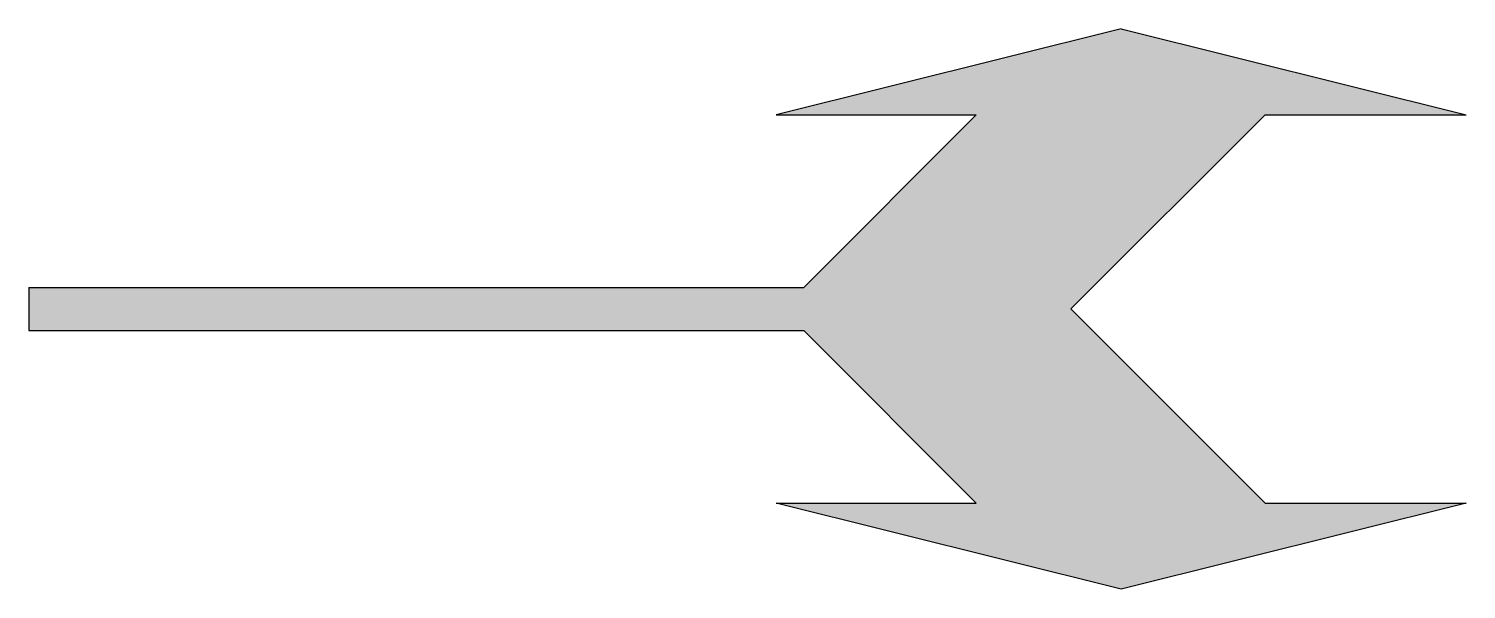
# Model space of a CAD drawing. Header units: metres. Extents: x 0 to 5, y -0.98 to 0.97.
import ezdxf

# ---------------------------------------------------------------- set-up
doc = ezdxf.new("R2010")
doc.units = ezdxf.units.M
doc.header["$LTSCALE"] = 0.2

msp = doc.modelspace()

# ---------------------------------------------------------------- hatches: boundary and pattern name
at = {"true_color": 0xfaf528}
msp.add_hatch(color=2, dxfattribs=at).paths.add_polyline_path([(2.6959, 0.075), (0, 0.075), (0, -0.075), (2.6959, -0.075), (3.2959, -0.675), (2.6, -0.675), (3.8, -0.975), (5, -0.675), (4.3, -0.675), (3.625, 0), (4.3, 0.675), (5, 0.675), (3.8, 0.975), (2.6, 0.675), (3.2959, 0.675)])

# ---------------------------------------------------------------- linework, layer by layer
at = {"color": 2, "true_color": 0xfaf528}
for p, q in [((3.8, 0.975), (2.6, 0.675)), ((3.8, 0.975), (5, 0.675)), ((2.6, 0.675), (3.2959, 0.675)), ((3.2959, 0.675), (2.6959, 0.075)), ((4.3, 0.675), (3.625, 0)), ((4.3, 0.675), (5, 0.675)), ((0, 0.075), (2.6959, 0.075)), ((0, 0.075), (0, -0.075)), ((3.625, 0), (4.3, -0.675)), ((0, -0.075), (2.6959, -0.075)), ((2.6959, -0.075), (3.2959, -0.675)), ((2.6, -0.675), (3.2959, -0.675)), ((3.8, -0.975), (2.6, -0.675)), ((5, -0.675), (3.8, -0.975)), ((4.3, -0.675), (5, -0.675))]:
    msp.add_line(p, q, dxfattribs=at)

doc.saveas('drawing.dxf')
